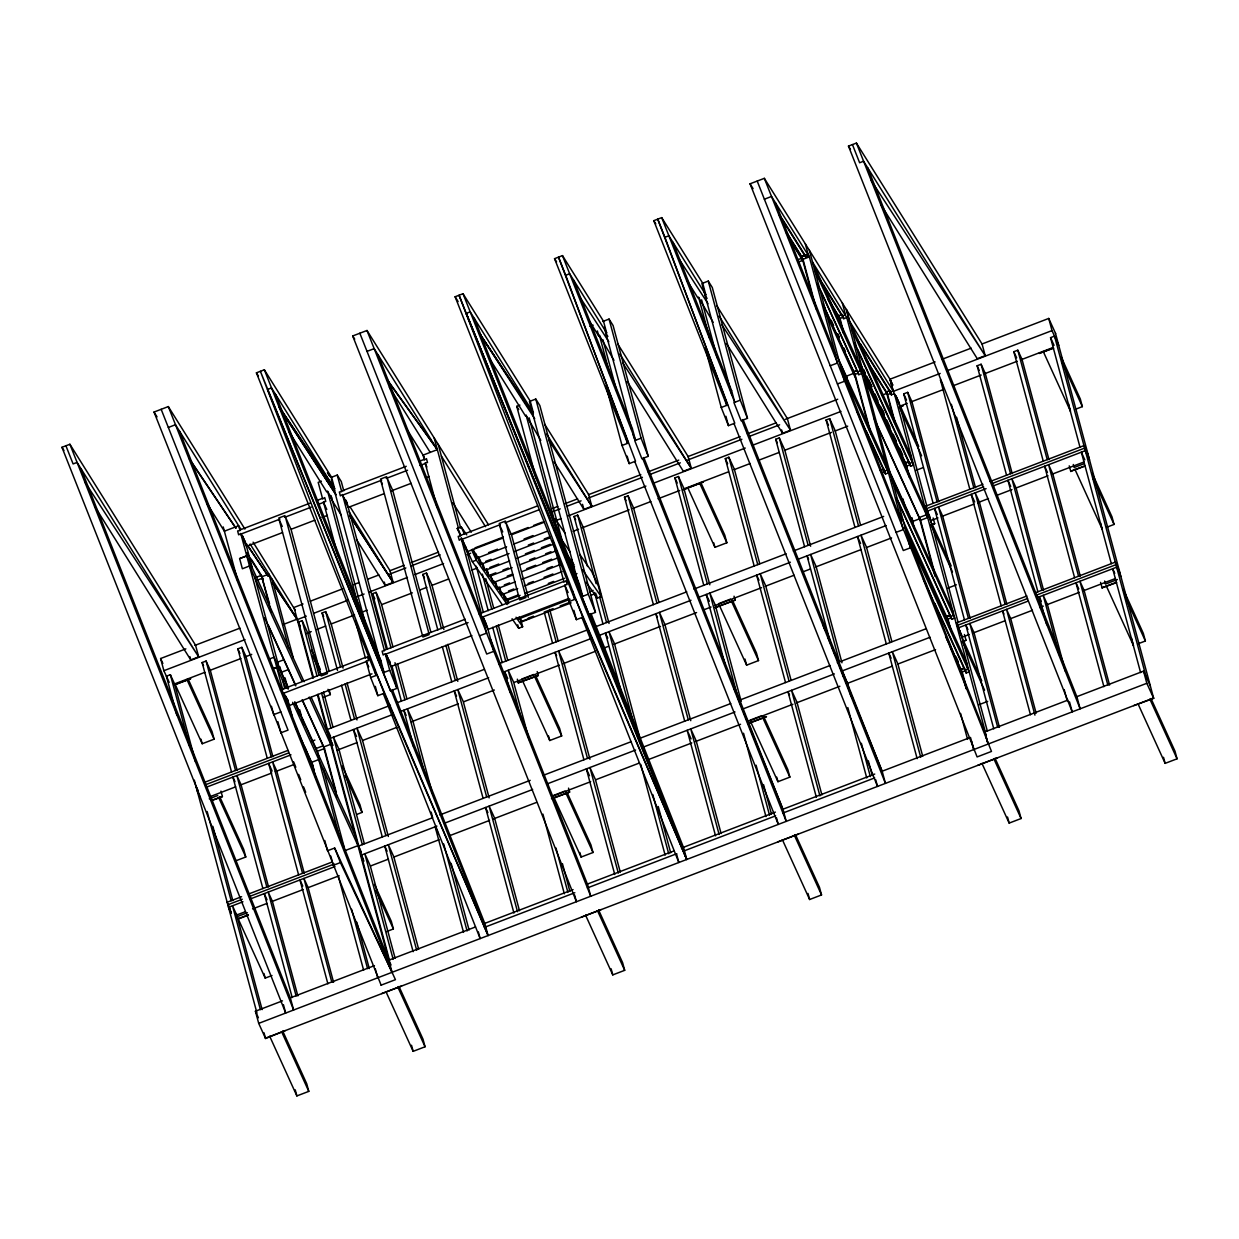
<?xml version="1.0" encoding="UTF-8"?>
<svg xmlns="http://www.w3.org/2000/svg" width="1239" height="1239" viewBox="0 0 1239 1239"><rect width="100%" height="100%" fill="white"/><g stroke="black" fill="none" stroke-linecap="round" stroke-linejoin="round"><path stroke-width="1.5" d="M486.091 624.611L485.316 622.35M321.629 674.217L321.195 675.952L327.452 673.551L326.244 672.452M423.351 635.266L422.902 637.001L429.174 634.6L427.951 633.501M520.194 598.174L519.745 599.908L526.002 597.508L524.794 596.408M464.439 544.68L465.214 547.08L461.326 538.888L459.251 540.266L458.198 536.348L460.567 536.022L459.561 532.321M283.437 1004.69L285.682 1013.053L61.95 447.294L69.895 444.259L195.53 645.163L198.674 656.856L190.744 659.907L94.629 506.224M381.116 985.16L154.023 412.045L168.318 406.578L244.919 529.068M374.302 668.766L376.098 675.456L256.411 372.831L264.356 369.795L331.572 477.263L334.716 488.956L279.364 407.151L334.855 490.83M574.633 895.023L576.429 901.713L352.697 335.97L366.992 330.488L488.522 524.825M572.526 591.018L574.772 599.382L455.1 296.756L463.03 293.72L530.246 401.173L533.389 412.881L532.584 413.176L479.075 332.702M625.788 436.655L627.584 443.345L554.545 258.672L562.491 255.621L603.501 321.211L606.645 332.904L605.856 333.214L607.869 336.435M725.001 398.664L726.797 405.354L653.774 220.681L661.703 217.63L702.714 283.204L705.858 294.913L705.068 295.223L707.082 298.444M764.339 178.339L991.479 751.438L977.106 756.936L750.044 183.806L764.339 178.339L889.989 379.227L892.715 385.112L889.989 379.227L935.104 361.943M1069.505 701.832L1072.215 711.852L848.467 146.109L856.412 143.074L982.062 343.977L985.206 355.67L977.261 358.706L881.146 205.039M168.349 427.455L175.489 424.714L240.893 529.301M367.023 351.38L374.163 348.639L437.336 449.633L423.057 455.131L424.373 460.01L426.448 458.631L427.501 462.534L425.132 462.859L437.135 507.525M590.988 613.506L683.618 847.755L686.762 859.463L582.748 617.223L459.065 295.238L466.236 313.374L470.201 311.856L533.389 412.881M606.01 385.918L622.024 445.467L629.195 463.618L635.545 461.187L558.526 257.154L565.696 275.29L569.661 273.773L606.645 332.904M705.239 347.927L721.237 407.476L728.424 425.627L734.773 423.196L657.739 219.148L664.909 237.299L668.874 235.782L705.858 294.913M764.37 199.216L771.51 196.474L808.494 255.621L805.489 256.767L778.804 214.115M590.012 326.368L593.187 325.16M602.712 321.505L609.061 319.073L613.088 325.516L648.245 456.324L641.895 458.755L634.724 440.604L641.074 438.172L609.061 319.073M708.274 281.083L740.287 400.182L733.937 402.613L741.123 420.764L747.473 418.333L712.301 287.525L708.274 281.083L701.924 283.514L731.939 395.164M785.696 230.919L801.757 256.581L806.512 254.723M814.271 303.106L801.757 256.55L805.087 255.311L805.489 256.767M587.72 318.392L598.716 335.955L599.506 335.645L613.955 360.332M797.792 259.741L802.144 258.053L785.727 231.801M816.516 309.549L803.011 259.307L809.361 256.876L808.107 254.119M798.412 262.048L801.974 260.624M321.366 481.166L318.191 482.374L322.651 498.961L324.726 497.582L325.78 501.485L323.41 501.81L337.922 555.769M343.776 490.845L341.267 481.522L337.24 475.079L330.89 477.511L327.669 472.694M536.146 478.502L516.74 406.346L519.915 405.122M582.748 617.223L576.398 619.655L569.212 601.504L575.562 599.072L686.762 859.463L466.236 313.374L589.098 614.792L595.448 612.36L539.832 405.494L535.79 399.051L529.44 401.482L578.412 583.631M239.824 530.013L309.905 503.173M317.091 500.432L322.481 498.357M341.53 491.062L406.237 466.298M418.813 461.481L424.203 459.406M330.798 498.434L331.711 498.093L327.685 491.651L326.771 491.991L289.043 431.668M311.159 507.169L284.552 517.36L284.985 515.625L278.729 518.026L279.937 519.126L240.908 534.071L246.515 546.368L282.461 532.6M318.253 504.459L323.58 502.414L326.786 509.446M407.569 470.247L386.258 478.409L386.707 476.674L380.45 479.075L381.658 480.174L342.63 495.12L348.236 507.417L384.167 493.649M419.975 465.508L425.302 463.463L426.897 466.979M843.945 333.09L840.011 318.469L843.341 317.184L823.114 284.134M291.444 529.161L314.799 520.21M321.985 517.468L327.39 515.393M391.369 490.892L411.131 483.334M425.504 477.82L429.097 476.442M819.521 279.209L843.744 318.702L846.764 317.556L812.552 262.095L859.634 365.412M302.068 681.357L249.488 566.006L242.364 568.763L239.623 558.588L246.762 555.846L304.113 681.713M239.623 558.603L246.762 555.877M631.58 428.895L632.37 428.601L573.688 280.215M730.793 390.905L731.599 390.61L672.916 242.225M255.993 577.374L261.367 575.361L269.575 603.982M261.754 576.801L268.894 574.06L288.795 648.09M257.263 580.177L262.622 578.133M622.024 445.467L628.374 443.035L565.696 275.29M721.237 407.476L727.587 405.045L664.909 237.299M830.223 365.753L837.394 363.058L834.219 351.318L775.537 202.917M814.72 270.179L861.817 373.528L858.797 374.674L857.125 370.384L853.795 371.669L869.824 431.28M853.841 371.886L857.187 370.616M857.527 371.886L860.547 370.755L858.364 362.624M871.017 433.789L855.049 374.426L858.395 373.156M537.571 505.884L460.397 535.434L457.222 528.433L461.187 526.916L466.716 534.861M837.425 383.935L844.58 381.256L809.392 250.371M538.717 509.91L505.016 522.812L505.45 521.077L499.193 523.478L500.401 524.577L461.497 539.476L467.088 551.773L502.988 538.036M169.201 682.379L163.873 670.702L160.605 658.529L185.85 648.864M194.864 645.411L239.948 628.142M303.028 603.997L293.999 607.451L312.971 678.198M310.261 601.225L342.769 588.773M353.611 584.622L359.031 582.547M368.06 579.093L378.902 574.942M389.743 570.792L404.193 565.263M411.41 562.491L438.513 552.114M552.315 508.532L557.736 506.457M564.953 503.7L577.606 498.852M588.432 494.702L640.826 474.645M648.043 471.873L678.755 460.118M687.784 456.649L740.179 436.593M747.396 433.836L776.295 422.762M785.34 419.309L837.719 399.237M942.321 359.186L971.175 348.144M982 343.993L1048.736 318.438L1055.597 333.508M389.464 574.215L405.865 567.942M411.162 565.913L440.17 554.809M552.424 511.815L560.214 508.842M566.486 506.441L581.106 500.835M588.293 498.078L642.437 477.34M649.561 474.614L680.335 462.828M687.49 460.103L741.867 439.272M748.898 436.577L779.61 424.822M474.924 547.917L503.344 537.029M510.453 534.319L528.217 527.504M533.544 525.475L542.434 522.068M511.955 534.598L544.262 522.223M985.206 731.475L894.388 393.692L891.368 394.854L889.71 390.564L886.381 391.896L865.101 357.87M282.817 624.642L297.097 619.175L250.092 543.998M356.46 539.476L385.205 585.428L393.15 582.392L390.006 570.683L349.971 506.674M554.112 461.76L583.879 509.353L591.824 506.317L588.68 494.609L544.541 424.032M726.441 343.544L782.552 433.278L790.497 430.227L787.354 418.534L716.947 305.971M882.013 395.195L886.783 393.367L866.51 360.952M163.873 670.702L245.028 639.618M306.296 616.155L297.267 619.608L300.256 626.175M313.529 613.382L347.849 600.249M356.878 596.795L364.096 594.023M369.516 591.948L407.461 577.42M414.678 574.648L443.577 563.59M467.072 554.592L470.681 553.213M555.583 520.705L561.004 518.63M568.221 515.858L645.906 486.106M653.123 483.349L745.259 448.069M752.476 445.297L840.987 411.41M940.184 373.419L893.288 391.369L890.02 379.211L893.133 390.935L900.01 406.129L907.227 403.372M947.401 370.662L1052.004 330.596L1048.736 318.438M895.596 424.234L887.635 394.606L890.965 393.336M319.027 675.24L307.582 632.633L302.115 620.646L298.553 622.009L313.482 677.578M337.519 670.423L322.078 612.995L325.656 611.632L331.123 623.62L343.064 668.069M387.42 649.267L372.49 593.698L376.052 592.335L381.519 604.322L392.964 646.913M437.832 629.97L422.886 574.4L426.464 573.038L431.915 585.025L443.872 629.474M587.534 566.502L574.091 516.493L577.668 515.13L583.135 527.117L609.03 623.434M653.387 604.617L624.502 497.195L628.065 495.832L633.532 507.82L658.931 602.278M703.783 585.319L674.899 477.898L678.476 476.519L683.928 488.507L709.823 584.823M754.179 566.022L725.311 458.6L728.873 457.222L734.34 469.209L759.739 563.668M804.591 546.724L775.707 439.287L779.285 437.925L784.736 449.912L810.631 546.229M854.987 527.411L826.103 419.99L829.681 418.627L835.148 430.614L860.547 525.073M488.569 552.594L497.459 549.202M524.097 538.996L532.987 535.589M195.514 761.846L174.575 683.928L170.363 674.713L166.398 676.231L176.867 715.182M231.538 772.005L202.112 662.555L206.092 661.022L210.289 670.253L237.222 770.426M267.268 758.33L237.842 648.864L241.806 647.347L246.003 656.577L272.936 756.75M933.137 503.344L903.711 393.878L907.676 392.36L911.889 401.591L938.821 501.764M1006.564 475.218L977.137 365.768L981.102 364.251L985.299 373.466L1012.232 473.654M1043.269 461.171L1013.843 351.706L1017.808 350.188L1022.02 359.418L1048.953 459.592M1079.974 447.109L1050.548 337.658L1054.528 336.141L1146.075 676.664M472.431 549.233L476.411 558.371L506.612 546.817M513.705 544.091L547.468 531.159M461.992 538.934L472.353 561.67L476.334 560.152L507.2 604.539M485.673 561.375L491 559.347M528.31 545.052L533.637 543.007M544.293 538.934L549.636 536.89M475.9 553.663L480.624 564.442L509.043 553.554M514.371 551.51L549.899 537.912M174.203 684.067L204.869 672.328M210.274 670.253L240.939 658.513M244.532 657.135L251.749 654.378M305.801 633.671L311.221 631.596M316.642 629.52L325.671 626.067M331.092 623.991L354.571 614.993M361.788 612.236L367.209 610.161M381.658 604.632L412.37 592.862M419.603 590.105L426.82 587.332M432.241 585.257L448.503 579.031M471.982 570.033L477.402 567.958M573.146 531.299L578.567 529.223M582.175 527.845L629.133 509.864M632.757 508.47L650.816 501.563M658.048 498.79L679.715 490.489M683.339 489.111L728.486 471.811M733.906 469.736L750.168 463.51M759.197 460.056L779.068 452.452M784.488 450.377L831.462 432.38M835.071 431.002L847.708 426.154M910.835 401.994L943.297 389.557M954.123 385.406L981.18 375.045M984.773 373.667L1017.25 361.246M1020.843 359.852L1053.32 347.431M174.358 684.64L190.744 678.724L174.498 684.95M899.282 406.965L903.03 405.896L899.421 407.275M1053.444 347.927L1039.01 353.456L1053.584 348.236M489.885 567.447L498.775 564.039M525.413 553.833L534.303 550.426M541.412 547.715L550.286 544.308M479.648 559.114L484.836 570.498L509.709 560.973M516.802 558.247L552.346 544.649M268.662 659.272L274.005 657.197L288.362 688.683M490.551 574.865L495.879 572.821M502.988 570.095L508.315 568.051M529.626 559.889L534.969 557.86M545.625 553.771L550.952 551.727M486.091 570.048L489.049 576.553L512.141 567.71M519.249 564.984L556.559 550.705M284.041 659.69L276.87 662.4L288.486 687.877M507.2 576.15L512.528 574.122M526.745 568.67L535.62 565.278M542.728 562.552L551.618 559.145M490.303 576.104L493.261 582.609L512.807 575.128M521.681 571.721L558.99 557.442M276.746 667.387L273.184 668.75L276.746 667.356L286.302 688.326M504.304 584.932L509.632 582.903M546.941 568.608L552.269 566.564M494.516 582.175L497.474 588.664L515.238 581.865M522.347 579.14L561.422 564.179M568.531 561.453L572.093 560.105M288.532 669.556L281.377 672.266L279.89 666.752M508.517 591.003L513.844 588.959M528.062 583.507L533.389 581.478M544.045 577.389L552.935 573.982M498.728 588.231L501.687 594.735L517.67 588.602M524.778 585.892L562.088 571.597M570.978 568.205L574.524 566.842M518.072 595.014L505.636 599.769L503.406 594.906M548.273 583.445L553.601 581.401M502.198 592.66L505.899 600.791L520.117 595.34M525.444 593.311L564.519 578.334M573.409 574.942L576.956 573.58M282.6 689.163L365.273 657.506M384.322 650.212L465.214 619.221M481.274 613.073L563.822 581.463M468.079 622.598L385.406 654.254L391.013 666.551L471.889 635.592M275.569 394.389L380.884 660.712L375.804 650.227M880.294 470.231L883.624 468.946L884.243 471.223L887.248 470.077L885.064 461.93M880.34 470.448L883.686 469.178M909.302 477.123L905.43 462.736L908.76 461.466L857.729 349.46M881.549 472.988L884.878 471.718L866.293 431.033M856.567 410.527L885.498 473.995L888.518 472.849L841.42 369.501L900.103 517.887L903.262 529.642L896.107 532.336M906.824 466.019L910.154 464.733L908.899 461.977L905.57 463.247L909.751 476.891M854.275 342.738L910.572 466.251L913.592 465.105L851.72 329.342M371.963 673.846L289.291 705.502L283.7 693.205L366.357 661.549L368.757 666.83M568.732 598.499L487.965 629.427L482.374 617.13L564.922 585.52L568.112 592.552M570.064 599.242L518.537 618.958L518.274 617.951M589.609 591.762L593.156 590.399M273.68 714.624L280.85 711.929M391.214 690.557L488.089 935.538L384.183 693.251L377.833 695.683L370.662 677.532L377.012 675.1L488.089 935.538L484.945 923.829L392.314 689.596M384.183 693.251L260.391 371.313L383.362 672.669L389.712 670.237L385.252 653.665L383.176 655.044L382.123 651.125L384.477 650.8L342.46 494.516L340.384 495.894L339.331 491.991L341.701 491.666L337.24 475.079M479.508 635.808L486.664 633.114L482.203 616.526L486.029 624.688M466.236 313.374L581.912 596.64L588.262 594.209L535.79 399.051M528.186 618.215L533.513 616.17M544.184 612.097L553.059 608.69M560.167 605.964L569.042 602.572M323.565 697.201L330.364 694.599L329.14 690.03M521.495 621.405L529.998 618.153M687.722 487.608L714.934 547.328L726.844 542.775L724.8 535.171L700.794 482.482M916.194 470.262L922.993 467.661M1075.56 409.242L1082.359 406.624L1080.331 399.035L1061.111 356.878M174.978 684.021L202.205 743.741L214.099 739.187L212.055 731.583L188.049 678.895M571.102 602.897L521.356 621.947L519.095 616.991M590.647 595.417L595.974 593.373M512.063 618.757L518.676 628.266L522.641 626.748L520.318 618.106M586.233 582.315L597.26 598.174L601.225 596.656L598.437 586.279L591.7 571.504L579.542 554.034M280.881 732.807L288.037 730.127L161.163 409.304M334.716 488.956L271.527 387.946L267.562 389.464L390.533 690.82L396.883 688.388L389.371 660.433M390.455 705.301L327.235 729.508L331.789 743.245M397.688 702.528L484.403 669.323M498.852 663.794L587.379 629.892M594.612 627.12L686.747 591.839M693.979 589.067L786.115 553.787M793.347 551.03L883.67 516.431M204.838 782.227L287.82 750.447M311.283 741.464L314.892 740.086M937.985 517.902L930.768 520.659L925.192 506.379L982.93 484.279M990.147 481.506L1083.955 445.591L1088.152 454.806M205.519 784.752L288.501 752.987M925.874 508.904L983.611 486.803M992.625 483.349L1084.636 448.115L1088.833 457.346M329.682 738.63L392.918 714.423M400.135 711.651L488.662 677.748M503.111 672.219L589.841 639.014M598.871 635.561L691.006 600.265M698.238 597.508L790.374 562.227M797.606 559.455L886.133 525.553M206.201 787.292L290.995 754.83M926.555 511.444L986.089 488.646M993.306 485.889L1085.318 450.655L1089.515 459.87M316.115 748.495L323.255 745.754L337.085 797.219M319.352 758.609L317.37 751.252L324.51 748.526L302.734 700.732M935.368 575.423L920.546 520.287L927.686 517.546L865.116 380.249L890.314 473.995L952.884 611.292M210.413 796.507L235.658 786.842M268.553 886.969L241.078 784.767L271.744 773.028M275.352 771.649L293.395 764.742M941.594 516.524L974.055 504.087M977.664 502.709L988.49 498.558M997.503 495.104L1011.938 489.575M1015.546 488.197L1048.024 475.761M1051.632 474.382L1084.094 461.946M209.252 798.783L217.754 795.531M521.743 679.049L533.653 674.496M718.605 603.672L730.499 599.103M1084.326 463.618L1074.12 467.521L1073.299 464.486M337.24 750.184L357.111 742.579M362.531 740.504L396.836 727.355M411.286 721.826L458.229 703.845M463.649 701.785L494.346 690.03M514.2 682.41L559.347 665.126M562.955 663.748L595.463 651.296M604.477 647.842L608.101 646.464M613.506 644.388L660.464 626.407M664.073 625.029L696.566 612.577M703.798 609.82L711.016 607.048M714.624 605.67L761.582 587.689M765.191 586.31L794.075 575.237M803.104 571.783L810.337 569.026M815.742 566.951L860.888 549.651M866.309 547.592L891.584 537.912M211.451 800.379L222.416 796.538L211.59 800.688M715.166 607.42L735.161 600.125L715.306 607.73M930.954 524.778L934.702 523.71L931.093 525.088M1085.116 465.756L1070.697 471.269L1085.256 466.05M538.299 675.503L518.32 682.797L538.299 675.503L537.199 671.584M923.427 579.233L966.157 673.009L969.161 671.848L907.304 536.084L910.464 547.824L903.293 550.519L757.199 181.064M356.94 814.364L362.051 812.412L360.007 804.808L342.398 766.167M522.548 680.8L549.76 740.519L561.67 735.966L559.625 728.362L535.62 675.673M719.394 605.422L746.621 665.142L758.516 660.588L756.471 652.984L732.466 600.296M947.866 588.076L956.369 584.823M1107.232 527.055L1114.047 524.438L1112.003 516.849L1091.993 472.926M235.565 860.904L245.771 857.001L243.727 849.396L219.721 796.708M327.514 850.713L334.669 848.034L395.442 979.677L381.085 985.175M950.22 629.335L946.704 616.279L950.05 615.009L950.452 616.526L953.472 615.365L951.629 608.519M946.782 616.526L950.112 615.256M951.382 631.735L947.974 619.051L951.304 617.765L898.29 501.547M345.48 850.419L357.994 845.633L292.667 702.312M363.817 861.337L358.567 846.067L432.628 817.709L431.203 812.118M439.86 814.937L530.199 780.338M542.837 775.506L631.363 741.603M640.393 738.134L730.731 703.551M739.76 700.097L830.099 665.498M837.316 662.726L925.843 628.839M896.231 497.567L951.707 619.283L954.727 618.137L892.87 482.405L891.042 475.575M241.59 896.711L227.155 902.224L229.958 908.373M248.807 893.939L331.789 862.158M969.316 634.461L962.099 637.218L956.539 622.923L1026.883 595.99M1035.912 592.536L1115.286 562.134L1119.483 571.365M242.271 899.235L227.837 904.764L231.337 912.446M249.488 896.478L334.282 864.001M1027.565 598.514L957.22 625.463L961.418 634.678M1036.594 595.061L1115.967 564.674L1120.164 573.889M333.26 865.287L340.431 862.592L392.051 972.321L317.478 694.955M361.014 855.189L436.887 826.134M444.12 823.362L532.646 789.46M547.096 783.931L635.622 750.029M642.855 747.256L734.99 711.976M742.223 709.219L834.358 673.923M841.575 671.166L930.102 637.264M242.952 901.775L228.518 907.304L231.321 913.453M250.17 899.003L334.964 866.541M957.902 628.003L1028.246 601.054M1037.275 597.601L1116.649 567.199L1120.846 576.429M236.339 915.141L245.353 911.687M252.57 908.915L267.005 903.401M297.856 995.939L272.41 901.326L303.075 889.571M308.496 887.511L339.161 875.756M972.925 633.067L1005.387 620.631M1036.145 713.215L1010.714 618.602L1032.459 610.269M1039.676 607.513L1043.284 606.134M1046.878 604.756L1079.355 592.319M1082.963 590.941L1115.441 578.505M272.007 975.511L265.208 978.113L237.191 916.643L247.397 912.725M553.09 795.608L564.984 791.04M749.936 720.215L761.846 715.662M1117.361 579.527L1105.451 584.08L1104.63 581.045M370.384 866.046L388.442 859.123M393.863 857.047L439.009 839.763M449.834 835.613L489.56 820.404M493.168 819.025L536.502 802.423M552.764 796.197L590.678 781.685M596.098 779.61L639.432 763.007M646.65 760.25L691.796 742.966M695.404 741.572L740.55 724.288M747.767 721.532L792.914 704.248M796.522 702.854L839.856 686.267M847.089 683.494L892.219 666.21M897.64 664.135L935.553 649.623M237.377 918.997L248.187 914.862M551.463 798.659L569.646 792.062L553.399 798.272M748.31 723.282L766.492 716.669L748.449 723.576M962.285 641.337L966.033 640.269L962.424 641.647M1116.463 582.299L1102.029 587.828L1116.602 582.609M237.516 919.307L248.342 915.156M966.234 688.915L960.937 669.23L964.283 667.96L964.887 670.237L967.907 669.075L965.723 660.976M964.345 668.208L961.015 669.478L945.868 636.242M966.606 688.388L962.207 672.003L965.537 670.717L934.841 603.455M386.583 931.573L393.382 928.956L391.338 921.367L374.534 884.476M553.879 797.358L581.106 857.078L593.001 852.509L590.957 844.921L566.951 792.217M750.741 721.981L777.953 781.701L789.863 777.132L787.818 769.543L763.797 716.839M979.197 704.635L987.7 701.367M1138.579 643.599L1145.378 640.997L1143.334 633.392L1123.324 589.485M285.28 1030.6L265.58 1038.499L258.703 1023.383L255.42 1011.225L282.477 1000.864M289.694 998.092L374.457 965.646M475.528 926.942L388.814 960.132L391.059 965.057M484.557 923.473L573.068 889.587M587.518 884.042L674.233 850.852M681.45 848.08L775.382 812.103M782.614 809.346L874.734 774.065M881.967 771.293L968.666 738.088M907.32 536.131L984.928 732.373L988.072 744.081L984.835 731.908L1067.801 700.128M1076.815 696.674L1143.551 671.12L1150.272 685.879M484.418 927.361L574.834 892.73M587.379 887.929L676.742 853.717M683.076 851.286L775.66 815.835M782.847 813.078L874.688 777.906M258.703 1023.383L1146.818 683.293L1143.551 671.12M265.44 1038.189L1153.54 698.037M1055.458 333.198L1153.679 698.347L1133.7 705.641M269.668 1036.207L296.88 1095.926L308.79 1091.373L306.745 1083.769L282.724 1031.065M385.933 991.618L413.145 1051.338L425.054 1046.769L423.01 1039.18L399.004 986.476M585.567 915.172L612.778 974.892L624.688 970.323L622.644 962.734L598.623 910.03M782.413 839.794L809.625 899.514L821.534 894.945L819.49 887.356L795.469 834.652M981.954 763.379L1009.166 823.099L1021.075 818.53L1019.031 810.941L995.025 758.237M1137.929 703.644L1165.14 763.363L1177.05 758.81L1175.006 751.206L1151 698.517M479.075 614.002L481.429 613.661L461.326 538.888M280.401 690.077L282.771 689.751L240.753 533.467L238.662 534.845L237.609 530.942L239.979 530.617L238.662 525.739L224.367 531.19L207.037 503.483M386.785 379.599L437.336 449.633L387.11 379.444M555.242 519.064L565.185 533.374M560.415 537.989L570.343 552.253M582.485 569.692L601.225 596.656M565.278 552.191L574.091 564.876M457.222 528.433L459.421 531.608M516.028 617.223L522.641 626.748M472.353 561.67L502.136 604.477M191.735 462.643L235.813 528.124M247.645 545.702L268.073 576.042M272.379 582.438L297.097 619.175L272.425 582.423M188.731 457.811L235.937 528.108M246.669 544.076L268.135 576.042M327.437 472.694L329.574 475.915M533.42 414.802L479.028 332.702L534.737 418.751M871.234 180.569L985.206 355.67L863.583 161.225L859.618 162.743L852.447 144.591M678.631 258.378L708.058 303.741M721.903 324.85L790.497 430.227L719.085 316.038M579.418 296.369L608.829 341.732M622.675 362.841L691.285 468.234L683.339 471.269L627.228 381.55M548.552 439.845L591.824 506.317L546.647 434.099M282.167 412.122L336.063 494.826L279.178 407.29M393.15 582.392L349.816 515.904L393.15 582.392L349.011 511.815M84.701 481.77L198.674 656.856L77.066 462.41L73.101 463.928L65.915 445.777M848.467 146.109L850.496 149.33M925.843 510.7L864.001 374.983L865.829 381.829L846.392 309.533L849.551 321.242L893.133 390.935L890.113 392.082L856.66 338.603M782.01 218.405L805.087 255.311M860.331 343.621L889.726 390.626M829.758 301.371L840.011 318.469M828.163 299.637L839.144 317.199L838.354 317.509L834.296 311.02M788.376 237.594L802.872 260.763M750.044 183.806L753.08 188.638M653.774 220.681L655.787 223.903M686.948 280.386L697.929 297.949L698.719 297.654L713.184 322.341M617.734 343.962L688.125 456.525L691.285 468.234L619.856 354.029M554.545 258.672L556.559 261.894M455.1 296.756L458.12 301.588M488.739 357.219L525.444 415.917L526.234 415.607L540.777 440.418M516.74 406.346L518.754 409.567M441.378 456.122L485.518 526.683M389.402 387.157L430.181 452.374M352.697 335.97L354.71 339.192M406.857 429.221L424.234 457.005M452.854 502.786L471.269 532.212M256.411 372.831L258.44 376.052M331.835 500.076L341.066 514.851M253.097 542.14L295.347 610.409M251.285 559.238L261.352 575.33L271.202 611.958M246.731 552.78L263.365 579.372M154.023 412.045L157.043 416.877M61.95 447.294L63.963 450.516M343.869 497.567L346.347 502.724L345.371 499.828M385.949 655.183L389.123 661.858L388.581 660M242.163 536.518L244.625 541.675L244.068 539.801M1052.004 330.596L1058.726 345.356M1062.35 362.717L1082.359 406.624M1050.548 337.658L1054.048 345.34M1043.238 351.473L1070.465 411.193L1068.421 403.589M1084.837 459.855L1081.337 452.173L1111.321 563.652M1093.232 478.781L1114.047 524.438M1074.925 469.287L1102.137 529.007L1100.495 522.92M1013.843 351.706L1016.646 357.854M1114.775 573.332L1112.684 568.732L1140.608 672.607M1125.368 597.09L1145.378 640.997M1106.257 585.83L1133.468 645.55L1131.424 637.961M1146.818 683.293L1153.679 698.347M1047.435 472.384L1044.632 466.236L1074.6 577.715M1149.838 699.09L1177.05 758.81M977.137 365.768L979.228 370.384M1078.766 588.928L1075.963 582.779L1103.903 686.669M1010.714 486.431L1007.926 480.283L1037.895 591.777M942.523 384.431L940.416 379.831L969.843 489.281M1041.364 601.457L1039.258 596.842L1046.738 624.673M974.706 502.027L971.206 494.346L1001.189 605.825M1010.714 618.602L1006.517 609.387L1034.937 715.12M903.711 393.878L906.514 400.027M1003.946 613.971L1002.537 610.904L1030.476 714.779M899.204 403.093L895.828 395.706L899.158 403.109L926.865 506.178M900.335 406.067L918.749 446.458M899.979 408.39L921.599 455.813M891.368 394.854L889.71 390.564M887.635 394.606L886.365 391.849L894.604 422.499M849.536 321.226L911.408 456.99M937.304 514.557L934.5 508.408L964.469 619.887M868.709 379.661L871.9 386.661M882.261 409.412L883.856 412.912M863.66 369.439L865.256 372.939M866.851 376.439L871.636 386.94M874.827 393.94L878.017 400.94M880.418 406.191L884.398 414.941M886.799 420.191L889.989 427.192M893.18 434.192L896.37 441.192M899.56 448.193L902.751 455.178M859.169 361.246L905.43 462.736M925.192 506.379L929.405 515.594M858.921 361.525L905.972 464.764M926.586 510.453L930.086 518.134M931.31 522.719L926.524 509.198M932.007 523.88L951.227 566.037M930.861 524.453L952.466 571.876M820.838 290.871L856.397 368.881M817.229 283.468L858.797 374.674M837.781 333.849L839.361 337.318M831.23 320.266L833.599 325.47M837.549 334.143L839.128 337.612M843.867 348.004L845.447 351.473M801.757 256.55L803.011 259.307M823.037 304.283L855.049 374.426M823.377 305.553L854.182 373.156L846.268 376.253L848.777 385.561M873.836 417.806L920.546 520.287M824.167 309.316L855.018 377.043M875.601 422.189L919.617 518.785L912.477 521.526L887.666 467.072M967.938 629.567L965.831 624.952L993.771 728.842M837.239 356.445L846.856 377.508M839.237 361.401L886.334 464.733M834.606 352.728L835.876 355.485L809.361 256.876M956.539 622.923L958.63 627.538M962.657 639.262L957.855 625.757M963.353 640.424L981.753 680.831M962.997 642.762L984.602 690.185M946.704 616.279L947.974 619.051M899.731 513.318L947.123 617.796M905.12 527.969L966.993 663.732M900.118 517.933L901.388 520.705L846.764 317.556M955.935 656.685L958.336 661.936M960.937 669.23L962.207 672.003M945.605 636.521L948.005 641.756M949.601 645.256L961.557 671.507M997.565 757.772L977.726 765.361M984.835 731.908L986.337 735.176M993.864 758.81L1021.075 818.53M826.103 419.99L828.457 425.132M860.563 543.394L857.45 536.533L886.319 643.97M891.12 658.234L888.781 653.092L917.154 758.655M775.707 439.287L777.271 442.71M808.602 559.269L807.038 555.831L830.44 642.902M725.311 458.6L727.649 463.727M758.98 580.27L756.642 575.144L785.526 682.565M699.632 483.055L726.844 542.775M789.537 695.11L787.973 691.687L816.362 797.266M731.304 600.869L758.516 660.588M674.899 477.898L677.237 483.024M762.635 717.412L789.863 777.132M709.358 601.287L706.23 594.441L725.156 664.832M798.024 834.188L778.185 841.777M794.323 835.225L821.534 894.945M624.502 497.195L626.051 500.618M657.398 617.161L655.834 613.739L684.718 721.175M691.068 738.862L687.165 730.298L715.553 835.86M574.091 516.493L575.655 519.915M607.776 638.178L605.422 633.036L621.854 694.165M502.74 531.934L499.534 524.918L519.311 598.514M556.59 655.772L555.026 652.349L583.91 759.77M519.575 617.642L521.077 620.94M589.485 775.738L586.357 768.892L614.745 874.471M505.667 597.09L508.64 603.594M498.45 587.209L501.423 593.713M494.237 581.153L497.195 587.658M490.024 575.097L492.983 581.602M485.812 569.042L488.77 575.546M534.458 676.246L561.67 735.966M481.599 562.971L484.557 569.475M461.187 526.916L464.377 533.916M471.548 549.651L476.334 560.152M565.789 792.805L593.001 852.509M482.885 616.588L486.075 623.62M507.742 678.492L504.629 671.646L510.096 692.012M601.178 909.565L581.339 917.154M597.461 910.619L624.688 970.323M382.386 484.015L380.791 480.515L422.484 635.592M422.886 574.4L424.45 577.823M456.556 696.086L454.217 690.944L483.102 798.381M345.542 499.844L347.137 503.359M487.903 812.629L485.549 807.503L513.937 913.066M372.49 593.698L374.828 598.84M386.723 655.477L389.929 662.493M406.16 715.383L403.821 710.241L413.78 747.287M438.281 833.646L435.152 826.8L463.541 932.378M322.078 612.995L323.642 616.433M282.275 526.482L279.069 519.466L320.762 674.543M356.538 736.4L353.409 729.554L382.293 836.975M311.516 650.103L320.328 669.432M312.755 655.958L321.567 675.27M327.963 689.333L330.364 694.599M387.095 851.239L384.756 846.098L413.129 951.676M242.225 535.294L244.625 540.56M328.211 731.149L330.55 736.291M311.283 697.449L328.01 734.154M332.997 745.413L329.884 738.552L358.768 845.989M345.232 775.521L362.051 812.412M309.239 697.092L330.736 744.283L323.596 747.024L302.084 699.834M268.197 624.921L295.641 685.136M264.65 617.688L295.718 685.848M294.805 701.739L317.37 751.252M294.727 702.668L355.268 835.504M358.567 846.067L361.37 852.215M363.554 860.253L361.215 855.111L389.604 960.69M375.773 890.314L393.382 928.956M285.806 696.179L288.207 701.46M304.933 747.117L314.009 769.28M295.269 726.41L313.111 765.578M401.544 986.012L381.705 993.601M397.843 987.065L425.054 1046.769M237.842 648.864L239.932 653.48M272.131 771.076L268.631 763.394L298.599 874.873M202.112 662.555L203.521 665.622M302.765 886.086L299.962 879.938L327.886 983.828M241.078 784.767L236.881 775.552L266.85 887.031M235.007 781.685L232.901 777.07L262.885 888.549M186.888 679.468L214.099 739.187M272.41 901.326L268.213 892.095L296.136 995.986M160.605 658.529L162.851 663.454M267.035 899.762L264.248 893.613L292.172 997.503M218.56 797.281L245.771 857.001M195.824 785.681L197.93 790.296M196.505 788.205L197.899 791.287M197.187 790.745L199.99 796.894M281.578 1031.653L308.79 1091.373M255.42 1011.225L258.409 1017.777M461.295 537.649L464.238 544.215M482.9 616.929L485.115 621.87M385.949 654.068L388.365 659.473M242.178 535.511L243.649 538.81M286.426 697.913L286.859 698.966M367.007 628.731L369.207 634.105M372.134 641.275L374.348 646.65M571.442 567.028L575.097 575.98M576.569 579.558L578.768 584.932M822.99 624.936L825.159 630.295M828.055 637.45L830.223 642.824M831.663 646.402L835.287 655.354M836.728 658.931L842.52 673.242M844.688 678.616L882.292 771.68L885.436 783.373L741.913 420.455M733.891 687.97L736.059 693.344M737.515 696.922L741.123 705.874M742.579 709.451L783.079 809.671L786.223 821.38L642.7 458.445M867.625 167.668L1077.001 697.123L1080.145 708.816L856.412 143.074M740.287 400.182L747.473 418.333M743.028 419.525L882.292 771.68M661.703 217.63L734.742 402.303L731.599 390.61M733.984 423.49L877.506 786.424L875.71 779.734M641.074 438.172L648.245 456.324M643.815 457.532L783.079 809.671M562.491 255.621L635.514 440.294L632.37 428.601M634.755 461.481L778.278 824.415L776.481 817.725M588.262 594.209L595.448 612.36M474.243 318.299L579.558 584.638L582.702 596.331L463.03 293.72M589.888 614.482L686.762 859.463L581.912 596.64M581.943 617.518L678.833 862.499L676.587 854.136M378.189 355.082L483.504 621.374M490.706 639.603L587.58 884.538L590.724 896.231L366.992 330.488M359.837 333.229L486.71 654.037L493.865 651.311L486.834 625.168M389.712 670.237L396.883 688.388M264.356 369.795L384.028 672.421L380.884 660.712M383.362 672.669L390.533 690.82M383.269 693.608L480.159 938.573L478.347 931.883M179.516 431.157L388.907 960.612M168.318 406.578L392.051 972.321M334.654 847.987L340.431 862.592M293.674 761.892L295.796 767.251M298.614 774.39L300.736 779.749M303.57 786.904L305.677 792.263M81.093 468.853L290.468 998.309L293.628 1010.002L69.895 444.259M287.061 699.493L287.417 700.809L283.53 692.616L284.846 697.495M1163.514 757.292L1165.14 763.363M1069.226 465.849L1070.837 471.579M1100.573 582.392L1102.168 588.138M1080.284 576.12L1052.809 473.933L1048.597 464.718L1078.565 576.197M1109.571 685.09L1084.14 590.492L1079.928 581.261L1107.867 685.152M1017.808 350.188L1047.234 459.638M1043.563 590.182L1016.088 487.996L1011.891 478.765L1041.86 590.26M1065.385 671.321L1047.42 604.539L1043.223 595.324L1059.19 654.688M981.102 364.251L1010.528 473.701M1064.193 689.596L1067.182 700.732M956.57 417.218L975.527 487.701M1006.858 604.245L979.383 502.043L975.186 492.828L1005.154 604.307M951.366 404.286L973.823 487.763M970.152 618.307L942.662 516.105L938.465 506.89L968.433 618.369M999.439 727.262L974.009 632.664L969.796 623.434L997.736 727.324M907.676 392.36L937.102 501.81M933.106 517.979L934.702 523.71M964.438 634.523L966.033 640.269M929.343 515.393L958.196 622.69M961.17 633.764L987.39 731.304M910.138 454.233L912.322 462.333L909.302 463.494L908.76 461.466M924.588 507.944L926.431 514.774L919.276 517.515L935.089 576.336M1007.539 817.012L1009.166 823.099M910.154 464.733L910.572 466.251M951.304 617.765L951.707 619.283M965.537 670.717L966.157 673.009M911.919 517.716L913.406 523.276M911.61 518.274L914.227 528.031M971.531 741.185L973.777 749.549L970.478 737.406M902.906 498.852L905.399 508.114M960.597 713.432L967.566 739.358M891.011 475.528L910.448 547.793M842.35 303.059L845.509 314.783L842.474 315.93L842.086 314.427L838.757 315.744L843.48 333.322M843.341 317.184L843.744 318.702M884.878 471.718L885.498 473.995M857.125 370.384L857.543 371.917M838.044 316.332L838.973 319.832M805.35 243.913L808.494 255.621M801.044 257.17L801.989 260.67M891.879 641.616L866.479 547.158L861.012 535.171L889.896 642.607M922.714 756.317L897.81 663.717L892.343 651.714L920.732 757.292M829.681 418.627L858.565 526.048M781.654 429.933L782.552 433.278M841.962 662.772L816.083 566.455L810.616 554.468L839.5 661.905M850.899 695.977L847.414 683.014L841.947 671.027L843.434 676.571M868.322 760.808L872.302 775.614M779.285 437.925L808.153 545.346M861.368 743.261L870.336 776.59M847.832 707.577L866.758 777.968M701.615 299.869L717.195 357.792M698.579 297.112L709.591 338.046M725.915 416.273L728.424 425.627M791.071 680.226L765.671 585.753L760.204 573.765L789.088 681.202M821.906 794.927L797.002 702.312L791.551 690.324L819.924 795.903M728.873 457.222L757.757 564.643M734.046 596.191L735.161 600.125M713.71 542.775L714.934 547.328M744.98 659.071L746.621 665.142M776.729 777.132L777.953 781.701M807.983 893.427L809.625 899.514M741.17 701.382L715.275 605.066L709.808 593.078L738.196 698.657M763.534 784.581L771.494 814.224M678.476 476.519L707.361 583.956M756.084 765.191L769.527 815.2M743.539 733.225L765.95 816.563M604.214 327.096L631.72 429.437M632.726 433.154L634.229 438.745M602.897 339.734L616.96 392.051M599.366 335.103L609.867 374.178M597.368 330.937L598.716 335.955M627.197 456.138L629.195 463.618M690.758 720.68L664.863 624.363L659.396 612.376L688.28 719.797M721.098 833.522L696.194 740.907L690.743 728.919L719.116 834.497M628.065 495.832L656.949 603.254M582.531 504.335L583.879 509.353M640.362 739.977L614.467 643.661L608.999 631.673L635.39 729.848M658.25 806.512L670.702 852.819M577.668 515.13L596.098 583.662M599.583 596.625L606.552 622.551M652.783 794.524L668.719 853.795M596.331 594.72L597.26 598.174M594.519 592.428L602.975 623.914M640.749 764.417L665.142 855.173M579.217 586.605L581.014 593.295M529.13 417.806L564.705 550.131M526.095 415.065L556.574 528.449M573.889 610.331L576.398 619.655M552.935 540.932L563.993 582.067L566.068 580.688L567.121 584.591L564.752 584.916L569.212 601.504M549.651 609.387L558.123 640.873M589.95 759.275L564.055 662.958L558.603 650.971L587.487 758.407M620.29 872.117L595.401 779.517L589.934 767.53L618.323 873.108M548.18 612.221L556.141 641.848M544.602 613.584L552.579 643.227M528.31 597.337L511.49 534.783L505.884 522.486L525.661 596.083M568.531 788.128L569.646 792.062M548.536 735.966L549.76 740.519M579.867 852.509L581.106 857.078M611.137 968.805L612.778 974.892M517.747 624.812L518.676 628.266M507.572 599.49L508.439 602.758M504.319 594.875L505.899 600.791M503.344 593.435L504.227 596.702M499.658 587.178L501.687 594.735M499.131 587.379L500.014 590.647M495.879 582.764L497.474 588.664M492.115 578.334L493.261 582.609M517.344 679.173L518.46 683.107M487.02 569.011L489.049 576.553M486.493 569.197L487.376 572.464M483.241 564.581L484.836 570.498M482.281 563.141L483.164 566.409M485.812 578.69L493.772 608.318M498.264 624.983L507.727 660.186M529.099 739.683L513.658 682.271L508.191 670.284L521.634 720.293M562.429 863.645L569.894 891.43M478.595 556.884L479.911 561.794M480.345 563.42L480.624 564.442M478.068 557.085L478.951 560.353M482.343 574.106L491.806 609.294M496.281 625.958L505.744 661.161M555.955 847.956L567.911 892.405M474.816 552.47L476.411 558.371M473.422 549.388L474.738 554.282M476.272 566.208L488.228 610.657M492.704 627.337L502.167 662.524M542.93 814.131L564.334 893.768M438.219 444.398L460.769 528.263M465.787 546.895L483.318 612.128M434.192 437.94L458.569 528.619M447.852 644.295L457.811 681.326M489.142 797.885L463.262 701.568L457.795 689.581L486.679 797.002M519.482 910.727L494.593 818.112L489.126 806.124L517.515 911.703M426.464 573.038L441.394 628.591M445.885 645.271L455.333 680.459M442.308 646.634L451.77 681.822M430.924 632.37L392.732 490.365L387.141 478.084L428.833 633.16M384.307 582.082L385.205 585.428M397.456 663.593L406.919 698.781M432.272 793.099L412.85 720.866L407.383 708.878L425.318 775.568M451.151 863.351L469.085 930.024M376.052 592.335L390.997 647.904M394.978 662.71L404.936 699.756M443.701 843.945L467.103 931M391.896 665.932L401.359 701.119M346.781 502.027L386.367 649.251M331.34 479.183L382.913 670.996M331.076 495.708L366.651 628.018M327.545 491.093L359.016 608.194M375.324 686.36L377.833 695.683M355.423 620.878L365.428 658.095L367.518 656.716L368.572 660.635L366.202 660.96L370.662 677.532M347.044 682.89L357.002 719.936M388.349 836.48L362.454 740.163L356.987 728.176L385.871 835.613M418.674 949.322L393.785 856.722L388.318 844.735L416.707 950.298M325.656 611.632L340.586 667.202M345.077 683.866L354.54 719.054M341.499 685.229L350.962 720.432M329.202 671.321L291.026 529.316L285.419 517.035L327.111 672.111M323.518 691.904L332.981 727.092M364.312 843.651L338.913 749.177L333.446 737.19L362.33 844.626M395.148 958.336L370.244 865.736L364.793 853.748L393.166 959.311M302.115 620.646L317.06 676.215M321.536 692.88L330.999 728.067M317.958 694.243L327.421 729.446M411.518 1045.251L413.145 1051.338M324.51 748.526L336.373 792.635M272.115 579.217L293.271 657.924M323.255 769.404L344.411 848.111M375.262 968.681L377.725 977.803M338.665 833.584L318.764 759.569L311.624 762.31L316.1 778.959M299.683 709.684L301.17 715.244M302.177 718.961L303.663 724.521M356.817 922.203L369.284 968.573M296.973 706.029L299.466 715.306M351.613 909.271L367.58 968.635M285.032 677.857L288.021 688.992M338.17 875.539L363.616 970.152M330.798 856.087L333.291 865.333M245.121 541.164L252.369 568.143M255.11 578.334L279.611 669.494M282.353 679.669L284.769 688.667M287.665 699.462L292.017 715.646M324.757 840.476L327.53 850.759M277.892 721.702L280.897 732.853M223.237 526.947L237.718 580.843M271.434 706.261L273.695 714.671M304.267 873.294L276.793 771.092L272.595 761.877L302.564 873.356M333.57 982.248L308.124 887.651L303.927 878.42L331.851 982.31M241.806 647.347L271.233 756.797M206.092 661.022L235.518 770.488M189.846 656.562L190.744 659.907M220.945 791.117L222.416 796.538M200.966 739.187L202.205 743.741M263.984 973.544L265.208 978.113M295.238 1089.84L296.88 1095.926M236.37 913.592L237.191 916.643M212.845 826.32L232.839 900.645M262.126 1009.615L236.695 915.001L232.498 905.786L260.422 1009.661M170.363 674.713L189.319 745.197M207.145 811.53L231.135 900.707M263.984 1032.768L265.58 1038.499M194.322 780.121L256.953 1013.037M703.334 482.002L683.494 489.606L703.334 482.002M802.144 258.053L788.856 237.408L802.144 258.053"/></g></svg>
